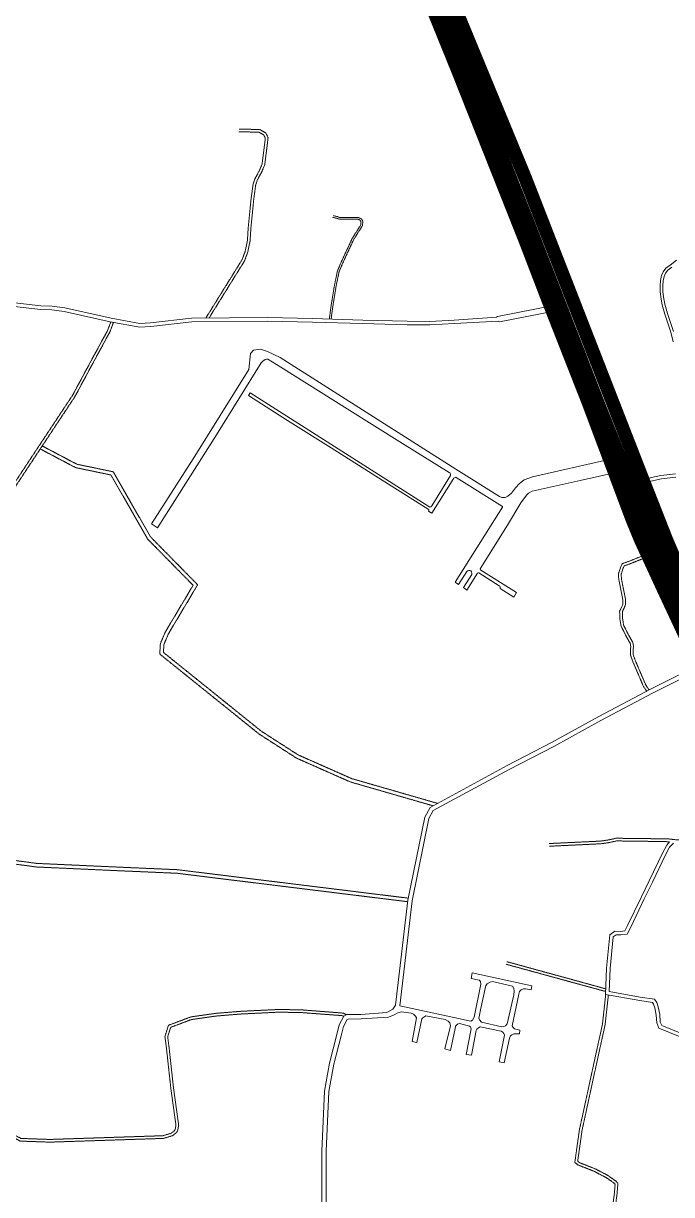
# Model space of a CAD drawing. Header units: metres. Extents: x 556238 to 587446, y 1177111 to 1219372.
# Drawn here: x 574771 to 575492, y 1202038 to 1203342 of the extents above; entities that cross this region are included whole.
import ezdxf

# ---------------------------------------------------------------- set-up
doc = ezdxf.new("R2010")
doc.units = ezdxf.units.M
doc.header["$MEASUREMENT"] = 0
for name, pattern in [('ACAD_ISO03W100', [30, 12, -18]), ('DASHED2', [0.375, 0.25, -0.125]), ('Xr_Nen GT$0$DASHED', [0.75, 0.5, -0.25]), ('Xr_Nen GT$0$MON', [10, 6, -4])]:
    doc.linetypes.add(name, pattern=pattern)
doc.layers.add('DUONG GIAO THONG', color=7, linetype='Continuous')
for name, color, linetype, lineweight in [('Pipe Existing', 1, 'ACAD_ISO03W100', 60), ('Pipe Existing_DTDH', 4, 'ACAD_ISO03W100', 40), ('Xr_Nen GT$0$DUONG BT-NEN BT', 38, 'Continuous', 0), ('Xr_Nen GT$0$DUONG NHUA', 38, 'Continuous', 0), ('Xr_Nen GT$0$DUONG_DA', 38, 'Xr_Nen GT$0$MON', 0)]:
    doc.layers.add(name, color=color, linetype=linetype, lineweight=lineweight)

# ---------------------------------------------------------------- blocks, each defined once
blk = doc.blocks.new('GT CHINH')
at = {"layer": 'DUONG GIAO THONG', "color": 9, "ltscale": 5, "const_width": 17.5}
blk.add_lwpolyline([(10613.8, 2825.8), (10289.7, 3191.7), (10241.1, 3249.3), (10226.9, 3271.8), (10147.9, 3433), (10086.7, 3559.3), (10046.9, 3646.6), (9995.7, 3774.6), (9899.8, 4014.6), (9730.2, 4422.9), (9683.3, 4535), (9622.4, 4678.3), (9604.3, 4717.8), (9573, 4772.7), (9550.2, 4802.6), (9422.7, 4959), (9323.8, 5076.4), (8948.9, 5386.5), (8840.9, 5474.9), (8373, 5855.8), (7912.1, 6229.4)], dxfattribs=at)
blk = doc.blocks.new('DTDH_EXISTING_PIPE')
at = {"layer": 'Pipe Existing_DTDH', "color": 3, "linetype": 'DASHED2', "ltscale": 200, "const_width": 15, "flags": 128}
for points, elevation in [([(-288.9, -287.4), (-318.9, -238.3), (-371.9, -151.3), (-409.4, -90.5), (-428.9, -58.8), (-431.3, -54.9), (-454.9, -17.2), (-455.6, -16), (-455.9, -15.5), (-457.6, -15.4), (-458.3, -14.1), (-457.7, -12.6), (-458, -12.1), (-483.5, 29.3), (-499.4, 54.1), (-560.4, 154.7), (-572.2, 174.9), (-591, 208.5), (-611.6, 247.3), (-621.1, 266.5), (-636.5, 296.4), (-685.8, 393.8), (-714.8, 449.6), (-731.2, 478.2), (-732.5, 480.5), (-761.5, 539.2), (-793.6, 600.3), (-808.7, 629.1), (-836.5, 682.1), (-846.4, 701.1), (-862.1, 730.1), (-880.6, 763.9), (-896, 791.9), (-950.3, 889.8), (-979.2, 942.6), (-993.5, 968.2), (-1015, 1007.1), (-1029.9, 1033.5), (-1034.3, 1041.2), (-1040.9, 1053.5), (-1054.7, 1077.7), (-1060, 1087.7), (-1072, 1108.4), (-1093.2, 1146.6), (-1102, 1161.7), (-1134.3, 1217.3), (-1138.1, 1223.6), (-1152.7, 1246.9), (-1168.1, 1270.1), (-1178.8, 1284.3), (-1189.7, 1295.3), (-1190.8, 1296.8), (-1195.3, 1304.9), (-1213.3, 1325.5), (-1231.3, 1346.2), (-1245.1, 1362.1), (-1286.2, 1409.5), (-1332.6, 1463.5), (-1360.6, 1495.9), (-1385.8, 1525.1), (-1410.8, 1553.6), (-1438.5, 1584.6), (-1446.5, 1594.2), (-1459, 1609.7), (-1464.9, 1616.6), (-1469.3, 1616.6), (-1484.2, 1633.8), (-1496.6, 1647.9), (-1504, 1656.7), (-1503.7, 1660.7), (-1504.6, 1661.7), (-1518.5, 1677.8), (-1565.5, 1732.2), (-1593.8, 1765.1), (-1623.8, 1799.5), (-1651.9, 1832.5), (-1683.2, 1868.6), (-1704.3, 1892.8), (-1732.2, 1924.8), (-1767.2, 1965.1), (-1781.8, 1981.7), (-1831.7, 2039.1), (-1847.4, 2057.2), (-1884, 2099.3), (-1892.7, 2109.3), (-1921.3, 2141.8), (-1945, 2169.5), (-1971.5, 2199.1), (-1983.1, 2214.4), (-2007.1, 2242), (-2046.5, 2286.9), (-2073.5, 2317.8), (-2086.9, 2333.7), (-2097.8, 2346.8), (-2105.1, 2356), (-2108.6, 2360.5), (-2118.4, 2374.1), (-2129.1, 2393.9), (-2146, 2428.9), (-2151.5, 2440.6), (-2156.9, 2451.9), (-2177.3, 2494.6), (-2203.3, 2548.9), (-2208.2, 2559.8), (-2213.5, 2570.2), (-2226.3, 2597.5), (-2267.8, 2683.3), (-2289.1, 2730), (-2295.2, 2743), (-2304.8, 2763.3), (-2310.9, 2778.3), (-2316.3, 2794.1), (-2334.5, 2842.3), (-2355.8, 2898.8), (-2374.5, 2946.8), (-2378.1, 2956.4), (-2391.6, 2990.8), (-2405.6, 3027.1), (-2420.8, 3065.9), (-2427.8, 3084.1), (-2435.4, 3103.8), (-2477.1, 3209.2), (-2483.2, 3224.4), (-2490.6, 3242.3), (-2503.6, 3274.5), (-2510.3, 3290.8), (-2534.5, 3350.8), (-2551.6, 3392.5), (-2566.4, 3429.1), (-2635.5, 3599.3), (-2702.5, 3762.6), (-2729.6, 3826.5), (-2739.6, 3847), (-2758.1, 3881.3), (-2770.5, 3901), (-2774.3, 3906.3), (-2795.9, 3935.1), (-2804.7, 3946.2), (-2811.7, 3955), (-2818.9, 3964.1), (-2831.2, 3979.3), (-2833.8, 3982.5), (-2847.5, 3999.4), (-2957.5, 4136.3), (-2985.8, 4171.2), (-3004.5, 4193.6), (-3032, 4221.4), (-3035.7, 4224.6), (-3048, 4235.4), (-3067.1, 4251.3), (-3097.4, 4276.8), (-3106.2, 4284.4), (-3132.5, 4306.9), (-3424.4, 4554), (-3445.4, 4571.4), (-3452.7, 4572.3), (-3469.8, 4585.4), (-3469.8, 4585.4)], 1.1), ([(-3465.3, 4571.1), (-3440.1, 4551.7), (-3406.2, 4523.8), (-3356, 4481.9), (-3227.6, 4372.4), (-3194.2, 4345.2), (-3158.2, 4315), (-3124.4, 4286.3), (-3078.4, 4247.6), (-3039.1, 4214.4), (-3013.3, 4188.4), (-2981, 4149.6), (-2960.3, 4123.7), (-2890.7, 4037.4), (-2830.9, 3962.7), (-2804.8, 3929.9), (-2781.6, 3899), (-2763.6, 3872.7), (-2742.9, 3832.7), (-2716.1, 3770.2), (-2688.6, 3701.4), (-2634.7, 3571.7), (-2582.8, 3444.2), (-2513.6, 3273.7), (-2438.2, 3083.6), (-2412.8, 3017.4), (-2368.4, 2904.4), (-2319.3, 2773.6), (-2310.3, 2751.8), (-2284.6, 2696.2), (-2249.6, 2621.3), (-2216.4, 2551), (-2154.2, 2424.3), (-2126.4, 2365.9), (-2113.1, 2349.5), (-1992.9, 2210.2), (-1973.1, 2184.9), (-1960.8, 2171.5), (-1937.6, 2145.1), (-1908.6, 2110.9), (-1858.9, 2054.3), (-1794.5, 1981.4), (-1752.5, 1931.6), (-1705.4, 1877.6), (-1664.9, 1831.9), (-1600, 1756.2), (-1512.3, 1654.5), (-1512.5, 1649), (-1473.6, 1605.6), (-1468.7, 1604), (-1431.2, 1559.9), (-1285.9, 1394.2), (-1216.2, 1312.6), (-1200.3, 1295.9), (-1198, 1290.6), (-1193, 1285.3), (-1188.7, 1280.8), (-1145.4, 1216.4), (-1114.7, 1164), (-1090.4, 1120.4), (-1052.4, 1052.5), (-1035.9, 1023.2), (-928, 829.5), (-870.7, 724.7), (-798.7, 590.4), (-738.7, 472.4)], -0.3), ([(-1027.2, 1053.4), (-1033.6, 1065.4), (-1058.6, 1110.6), (-1083.2, 1153.5), (-1094.4, 1172.3), (-1099.4, 1181.9), (-1104.5, 1191.1), (-1112.4, 1204.4), (-1119.2, 1216.1), (-1132, 1238), (-1144.3, 1258.2), (-1153, 1270.9), (-1165.9, 1288.1), (-1176.3, 1301.3), (-1184.7, 1311.5), (-1198.1, 1326.9), (-1213.3, 1344.4), (-1235.5, 1370.4), (-1265.2, 1404.4), (-1311, 1458.3), (-1361.3, 1515.4), (-1421.6, 1586.5), (-1488.7, 1663.7), (-1537.1, 1719.3), (-1568.7, 1754.7), (-1601.2, 1792.1), (-1626.7, 1821.3), (-1663, 1864.4), (-1701.9, 1909.8), (-1751.7, 1966.6), (-1876.3, 2112), (-1952.5, 2202.8), (-2038.4, 2297.9), (-2073.7, 2337.9), (-2098.6, 2369.3), (-2114.3, 2395.6), (-2151.2, 2472.4), (-2217.8, 2609.3), (-2242, 2659.3), (-2281.7, 2751.9), (-2307.9, 2818.6), (-2438.6, 3153.9), (-2533.4, 3383.6), (-2621.8, 3603.9), (-2682, 3750.5), (-2718.1, 3829.7), (-2733.8, 3865.2), (-2748.5, 3890.4), (-2800.2, 3964.2), (-2919.6, 4112), (-2986.4, 4193), (-3058.9, 4262.5), (-3106, 4301.7), (-3409.3, 4560.8), (-3423.7, 4573.9)], 0.8)]:
    blk.add_lwpolyline(points, dxfattribs=dict(at, elevation=elevation))

msp = doc.modelspace()

# ---------------------------------------------------------------- linework, layer by layer
at = {"layer": 'Xr_Nen GT$0$DUONG BT-NEN BT', "flags": 128}
for points in [[(575493.80456, 1202987.54701), (575491.28911, 1202998.23207), (575484.65766, 1203018.24502), (575481.77757, 1203028.60466), (575480.46155, 1203035.08927), (575479.55535, 1203043.03093), (575479.32738, 1203050.04558), (575479.8784, 1203055.87222), (575480.95265, 1203061.29457), (575482.73854, 1203065.34586), (575485.81778, 1203069.43245), (575490.43456, 1203072.98467), (575497.60249, 1203078.52467)], [(575494.17875, 1202999.04922), (575487.52842, 1203019.11912), (575484.69646, 1203029.30565), (575483.42747, 1203035.55854), (575482.54981, 1203043.25007), (575482.33198, 1203049.95271), (575482.85075, 1203055.43837), (575483.83117, 1203060.38711), (575485.34355, 1203063.81792), (575487.96923, 1203067.30258), (575492.26655, 1203070.609)], [(575363.13025, 1203021.90295), (575300.4842, 1203009.70676), (575299.15295, 1203010.7336), (575250.38994, 1203007.80381), (575222.95062, 1203006.32162), (575197.64631, 1203006.53346), (575148.498, 1203007.80128), (575092.3028, 1203009.35152), (575042.34143, 1203010.66814), (574957.98041, 1203009.91848), (574912.36344, 1203004.66278), (574900.10776, 1203004.04423), (574867.32387, 1203009.80847), (574816.03365, 1203021.39657), (574802.15181, 1203023.1903), (574789.80026, 1203023.67424), (574741.18928, 1203029.24384)], [(575360.66004, 1203028.10184), (575298.38635, 1203015.92037), (575297.22374, 1203015.05927), (575250.16212, 1203011.79733), (575222.8594, 1203010.32253), (575197.71463, 1203010.53303), (575148.60472, 1203011.79986), (575092.41064, 1203013.35006), (575042.37635, 1203014.6686), (574957.73303, 1203013.91644), (574912.03337, 1203008.65122), (574900.35641, 1203008.06187), (574868.11142, 1203013.73136), (574816.73223, 1203025.33956), (574802.48708, 1203027.18024), (574790.10665, 1203027.66531), (574741.42218, 1203033.24332)], [(575435.46401, 1202840.47402), (575432.41306, 1202841.21722), (575430.89816, 1202841.47182), (575428.13609, 1202841.57896), (575425.11654, 1202841.08207), (575390.53277, 1202833.35849), (575336.90574, 1202821.22412), (575332.84742, 1202819.0033), (575330.67561, 1202816.76463), (575324.43772, 1202808.35962), (575309.50778, 1202783.40506), (575279.19026, 1202734.90728), (575279.25919, 1202733.89612), (575279.76523, 1202733.25255), (575319.41071, 1202708.36024), (575316.38866, 1202703.47334), (575301.20513, 1202713.13971), (575301.41284, 1202714.40762), (575300.92826, 1202715.46797), (575300.16704, 1202716.09036), (575277.65413, 1202730.34211), (575277.12162, 1202730.46487), (575276.23418, 1202730.24667), (575264.32332, 1202711.31801), (575260.46359, 1202713.93941), (575269.78561, 1202728.64015), (575269.89586, 1202730.16978), (575269.41356, 1202731.68408), (575268.54552, 1202732.62021), (575267.49853, 1202733.00576), (575266.17604, 1202733.10208), (575265.06012, 1202732.6891), (575264.31602, 1202732.02826), (575255.05745, 1202717.3164), (575251.21574, 1202719.96757), (575275.36728, 1202758.38521), (575303.89142, 1202803.57118), (575303.91973, 1202804.25563), (575252.44054, 1202836.62443), (575251.78318, 1202836.76427), (575251.15366, 1202836.62443), (575250.41253, 1202836.30299), (575249.65724, 1202835.6322), (575225.40208, 1202796.82207), (575221.46086, 1202798.99097), (575221.93928, 1202800.18609), (575221.81283, 1202800.84692), (575221.19358, 1202801.4374), (575169.83468, 1202833.72833), (575113.09042, 1202869.71731), (575064.62552, 1202900.11667), (575021.3004, 1202927.70415), (575023.19625, 1202930.73013), (575222.85753, 1202803.54766), (575224.17203, 1202803.84509), (575225.28796, 1202805.05943), (575246.15928, 1202838.6127), (575246.01046, 1202839.80225), (575245.71282, 1202841.21488), (575244.57202, 1202841.95837), (575192.44301, 1202874.48984), (575131.14375, 1202913.05074), (575057.31485, 1202959.25061), (575042.67525, 1202968.36534), (575041.11515, 1202968.36534), (575039.59727, 1202967.73339), (575037.19401, 1202966.09027), (575035.29176, 1202964.25754), (574985.36925, 1202884.04976), (574919.77659, 1202780.47822), (574913.26913, 1202785.0914), (574959.42709, 1202857.44056), (575021.45857, 1202956.75948), (575023.20527, 1202974.54217), (575026.84645, 1202978.45689), (575034.47006, 1202979.37428), (575042.27946, 1202976.96766), (575056.29251, 1202970.25808), (575160.1349, 1202903.99661), (575252.04521, 1202845.76483), (575300.63016, 1202815.44744), (575303.09871, 1202814.3425), (575306.75028, 1202814.29107), (575309.96474, 1202815.65295), (575313.7964, 1202819.04487), (575318.19047, 1202825.00325), (575322.82444, 1202829.80839), (575327.85168, 1202833.95834), (575337.42547, 1202837.19091), (575422.21181, 1202856.48755), (575424.15378, 1202857.99435), (575425.03346, 1202859.442), (575425.24049, 1202861.45848), (575425.89204, 1202864.09657)], [(575449.18881, 1202831.17453), (575461.3843, 1202834.7191), (575480.20657, 1202838.85813), (575496.41354, 1202840.72676)], [(575450.30519, 1202827.33347), (575462.37312, 1202830.84097), (575480.86689, 1202834.90776), (575496.75874, 1202836.74006)], [(575501.72105, 1202213.90407), (575478.07616, 1202223.60901), (575475.60549, 1202229.38361), (575475.01667, 1202238.2081), (575473.33424, 1202246.39239), (575472.11858, 1202250.47063), (575470.85977, 1202252.15799), (575456.6285, 1202254.25669), (575418.5916, 1202261.03433), (575419.60499, 1202290.3465), (575423.39647, 1202327.38796), (575429.08202, 1202331.53234), (575435.61571, 1202331.32173), (575440.1057, 1202331.85405), (575443.09549, 1202337.78742), (575458.13847, 1202369.16802), (575467.19123, 1202387.75839), (575481.92087, 1202418.43121), (575486.65567, 1202427.30113), (575489.82291, 1202431.09225)], [(575494.40347, 1202429.41985), (575489.95532, 1202424.98835), (575485.48975, 1202416.62279), (575470.79228, 1202386.01697), (575461.74013, 1202367.42784), (575446.68539, 1202336.02272), (575442.71076, 1202328.13488), (575435.78771, 1202327.3141), (575430.32724, 1202327.49012), (575427.19406, 1202325.20625), (575423.59794, 1202290.07343), (575422.70909, 1202264.36365), (575457.27127, 1202258.20516), (575473.07791, 1202255.87414), (575475.74914, 1202252.29353), (575477.21727, 1202247.36828), (575478.98965, 1202238.74646), (575479.55122, 1202230.33021), (575481.10965, 1202226.68775), (575503.01647, 1202217.69619)]]:
    msp.add_lwpolyline(points, dxfattribs=at)
at = {"layer": 'Xr_Nen GT$0$DUONG NHUA', "flags": 128}
for points in [[(575232.94814, 1203343.43007), (575241.13678, 1203324.15715), (575248.04529, 1203307.50535), (575260.58632, 1203277.11177), (575273.48874, 1203244.98419), (575287.23424, 1203211.40716), (575303.10888, 1203171.84962), (575314.2936, 1203144.001), (575324.94511, 1203117.72215), (575335.95902, 1203090.026), (575349.67549, 1203055.92262), (575360.35298, 1203028.87239), (575370.24962, 1203004.03715), (575374.61707, 1202992.90952), (575383.10476, 1202971.39416), (575392.40743, 1202948.14782), (575399.74097, 1202929.55141), (575409.24973, 1202905.74171), (575425.00821, 1202866.27779), (575441.31192, 1202826.04203), (575451.257, 1202804.64339), (575459.56379, 1202786.98365), (575469.32687, 1202766.12392), (575479.01643, 1202745.68224), (575489.10997, 1202724.10499), (575502.06313, 1202697.8976)], [(575241.24109, 1203346.92688), (575249.43508, 1203327.64136), (575256.36157, 1203310.94622), (575268.92214, 1203280.50528), (575281.82922, 1203248.3661), (575295.57516, 1203214.78801), (575311.46048, 1203175.20384), (575322.63986, 1203147.3685), (575333.29714, 1203121.07543), (575344.31552, 1203093.36805), (575358.03626, 1203059.25405), (575368.71903, 1203032.19044), (575378.6189, 1203007.34708), (575382.99203, 1202996.20499), (575391.46874, 1202974.71745), (575400.77162, 1202951.47059), (575408.10632, 1202932.87125), (575417.608, 1202909.07928), (575433.35801, 1202869.63655), (575449.56852, 1202829.6308), (575459.40987, 1202808.45537), (575467.71149, 1202790.8066), (575477.46891, 1202769.95898), (575487.15887, 1202749.51646), (575497.22113, 1202728.00607)], [(575533.53243, 1202633.17888), (575511.76109, 1202622.42975), (575468.69393, 1202600.84837), (575410.97557, 1202570.34648), (575358.55077, 1202541.67956), (575309.13809, 1202515.85785), (575223.20408, 1202469.4087), (575217.31678, 1202458.55257), (575198.37823, 1202366.24376), (575184.69096, 1202249.19156), (575181.98188, 1202244.78636), (575175.31276, 1202240.8697), (575146.2281, 1202238.97892), (575130.70523, 1202238.76646), (575127.3859, 1202236.9475), (575122.25067, 1202227.28257), (575119.37219, 1202216.47917), (575111.19653, 1202184.60381), (575105.68726, 1202153.65514), (575102.65606, 1202086.64637), (575102.77223, 1202019.37872)], [(575513.9879, 1202617.95297), (575470.98229, 1202596.40243), (575413.3432, 1202565.94244), (575360.90829, 1202537.26999), (575311.48483, 1202511.44264), (575226.89023, 1202465.71748), (575222.06568, 1202456.82105), (575203.31942, 1202365.44949), (575189.65713, 1202248.61085), (575268.57496, 1202231.2387), (575270.67511, 1202232.65054), (575272.39681, 1202235.66111), (575279.92569, 1202272.5619), (575279.24801, 1202275.65317), (575277.7678, 1202277.13215), (575268.87032, 1202278.83333), (575270.28936, 1202285.12359), (575336.72177, 1202270.81154), (575335.88911, 1202266.13805), (575329.4095, 1202267.34516), (575327.35957, 1202267.52803), (575324.72372, 1202266.32092), (575322.67379, 1202264.56509), (575321.94156, 1202261.41918), (575314.52361, 1202226.14296), (575315.88217, 1202224.34507), (575317.24095, 1202222.84081), (575323.26519, 1202221.54685), (575322.67767, 1202217.14396), (575316.43499, 1202217.39407), (575314.23191, 1202216.29332), (575312.94685, 1202215.22936), (575311.58807, 1202212.51419), (575305.83156, 1202185.18667), (575300.14262, 1202186.14641), (575306.24926, 1202215.66654), (575305.54967, 1202217.56708), (575304.41275, 1202219.00879), (575302.56962, 1202220.22752), (575279.06974, 1202224.98464), (575277.28596, 1202223.83344), (575275.27894, 1202222.42228), (575274.72155, 1202220.86259), (575269.4745, 1202193.39621), (575263.52969, 1202194.44232), (575269.15952, 1202222.85926), (575268.33439, 1202225.07022), (575267.20933, 1202226.00702), (575255.95881, 1202228.89258), (575253.8961, 1202228.10557), (575251.60856, 1202226.00702), (575251.12102, 1202223.38387), (575245.85868, 1202198.85955), (575239.82097, 1202200.43348), (575246.00978, 1202226.35394), (575245.29718, 1202229.35181), (575243.49696, 1202231.5253), (575239.97184, 1202233.2865), (575218.57599, 1202237.38512), (575215.34691, 1202235.20139), (575214.0719, 1202233.85229), (575208.37223, 1202207.56951), (575203.30938, 1202208.61873), (575208.13462, 1202235.17816), (575207.00614, 1202237.095), (575204.71153, 1202239.23746), (575202.15374, 1202240.13962), (575191.46677, 1202241.89194), (575187.21559, 1202240.64033), (575183.23556, 1202238.37765), (575176.82143, 1202235.95722), (575146.42463, 1202233.98114), (575132.01731, 1202233.78395), (575131.09984, 1202233.28118), (575126.93473, 1202225.44209), (575124.20963, 1202215.21438), (575116.0863, 1202183.54306), (575110.66734, 1202153.10165), (575107.65626, 1202086.53765), (575107.77246, 1202019.24891)]]:
    msp.add_lwpolyline(points, dxfattribs=at)
msp.add_lwpolyline([(575279.40801, 1202244.08221), (575285.29759, 1202271.12947), (575286.91567, 1202273.06963), (575290.28124, 1202274.9451), (575292.92485, 1202275.37876), (575315.11113, 1202270.18934), (575316.33319, 1202267.82361), (575316.79129, 1202264.69468), (575316.37154, 1202260.56054), (575309.17773, 1202228.27156), (575307.33916, 1202226.24308), (575305.27098, 1202225.43938), (575303.24091, 1202225.13316), (575280.37489, 1202230.30004), (575278.26424, 1202232.7978), (575277.72808, 1202234.90288), (575278.22613, 1202238.15603)], close=True, dxfattribs=at)
at = {"layer": 'Xr_Nen GT$0$DUONG_DA', "linetype": 'Xr_Nen GT$0$DASHED', "flags": 128}
for points in [[(574977.23064, 1203014.0897), (575004.09684, 1203057.33029), (575016.78203, 1203077.74683), (575020.21505, 1203087.0517), (575022.96977, 1203099.87058), (575023.77553, 1203113.88906), (575027.01089, 1203146.23701), (575029.24262, 1203162.63039), (575030.94621, 1203167.56258), (575036.07337, 1203177.13648), (575039.21097, 1203184.5945), (575042.36533, 1203209.35044), (575042.91333, 1203214.82679), (575040.42021, 1203220.20018), (575033.78801, 1203223.8353), (575010.60081, 1203224.44143)], [(574973.67913, 1203014.05814), (575001.54864, 1203058.91354), (575014.07298, 1203079.0712), (575017.32677, 1203087.89026), (575019.98801, 1203100.2742), (575020.78412, 1203114.12453), (575024.0311, 1203146.58874), (575026.31008, 1203163.32922), (575028.18867, 1203168.76806), (575033.36251, 1203178.42912), (575036.28682, 1203185.38016), (575039.38427, 1203209.68945), (575039.84651, 1203214.30875), (575038.11378, 1203218.04326), (575032.98326, 1203220.85532), (575010.52242, 1203221.44245)], [(575111.13723, 1203012.96351), (575112.84293, 1203025.8329), (575116.60694, 1203049.27924), (575120.11268, 1203066.34671), (575124.65119, 1203076.96796), (575136.57393, 1203102.61313), (575146.00529, 1203117.38294), (575146.42001, 1203121.00864), (575145.56753, 1203122.84664), (575142.84696, 1203124.13176), (575122.2993, 1203124.13176), (575114.83296, 1203126.29781)], [(575113.11989, 1203012.70073), (575114.82199, 1203025.54295), (575118.57477, 1203048.91936), (575122.03115, 1203065.74651), (575126.478, 1203076.15325), (575138.33132, 1203101.6491), (575147.93979, 1203116.69627), (575148.47095, 1203121.34003), (575147.07698, 1203124.34552), (575143.29557, 1203126.13176), (575122.58355, 1203126.13176), (575115.39021, 1203128.21861)], [(575127.3859, 1202236.9475), (575125.03231, 1202237.58732), (575080.58693, 1202240.91596), (575055.19314, 1202241.43378), (575012.57796, 1202239.35127), (574985.16508, 1202237.10466), (574957.78394, 1202233.22923), (574934.52057, 1202224.53288), (574931.17735, 1202213.99053), (574932.70525, 1202202.53996), (574937.71539, 1202156.8344), (574943.44222, 1202115.62539), (574942.43327, 1202110.07988), (574941.26867, 1202107.68823), (574936.64684, 1202103.93046), (574926.47171, 1202100.90176), (574800.05073, 1202096.72822), (574767.04409, 1202097.8934), (574760.92482, 1202101.10886), (574744.5107, 1202104.45616), (574739.89612, 1202104.95019), (574717.92767, 1202099.20091), (574667.63046, 1202080.07332), (574616.2903, 1202063.69846), (574562.32757, 1202048.90186), (574496.53718, 1202047.68143), (574432.40818, 1202045.47029), (574389.76881, 1202043.68492), (574380.12041, 1202044.93828), (574376.84903, 1202049.1563), (574372.524, 1202060.0982), (574365.61185, 1202102.62877), (574365.61185, 1202109.14618), (574368.14812, 1202113.17799), (574378.54887, 1202115.19258), (574383.03918, 1202116.29468), (574384.62424, 1202118.67034), (574385.51149, 1202142.80496), (574388.96786, 1202157.53925), (574392.41892, 1202166.16019), (574391.55201, 1202170.56303), (574381.78736, 1202177.14332), (574371.68466, 1202182.00728), (574367.35853, 1202188.54189), (574367.46113, 1202195.19636), (574375.97661, 1202210.04716), (574383.31049, 1202221.93308), (574411.2463, 1202268.64541), (574421.07624, 1202289.85443), (574457.19113, 1202346.35755), (574508.36236, 1202427.803), (574521.60663, 1202452.72032), (574538.72051, 1202476.67328), (574597.06938, 1202567.37003), (574630.58652, 1202625.19261), (574722.34042, 1202772.50108), (574788.44452, 1202872.42031), (574825.29425, 1202928.0446), (574846.46054, 1202967.36861), (574864.17929, 1202999.95791), (574867.84192, 1203009.71738)], [(575129.93767, 1202238.39121), (575126.92817, 1202240.35411), (575080.73164, 1202243.91363), (575055.15045, 1202244.43527), (575012.38217, 1202242.34529), (574984.83206, 1202240.08742), (574957.03976, 1202236.1538), (574932.10233, 1202226.83165), (574928.11503, 1202214.25831), (574929.72695, 1202202.17807), (574934.73797, 1202156.46441), (574940.40455, 1202115.68902), (574939.55553, 1202111.02256), (574938.86171, 1202109.5977), (574935.21808, 1202106.63526), (574925.98636, 1202103.88737), (574800.05416, 1202099.72997), (574767.8338, 1202100.86739), (574761.94247, 1202103.96308), (574744.97113, 1202107.42401), (574739.66863, 1202107.99169), (574717.01207, 1202102.06232), (574666.64073, 1202082.90655), (574615.43748, 1202066.57535), (574561.89644, 1202051.89437), (574496.45767, 1202050.68047), (574432.29373, 1202048.46813), (574389.90025, 1202046.69305), (574381.73315, 1202047.75399), (574379.48175, 1202050.65687), (574375.43314, 1202060.89947), (574368.61185, 1202102.87097), (574368.61185, 1202108.28105), (574369.99512, 1202110.47999), (574379.19205, 1202112.26141), (574384.88724, 1202113.65922), (574387.59103, 1202117.71161), (574388.49875, 1202142.40353), (574391.83697, 1202156.63411), (574395.53384, 1202165.86909), (574394.2561, 1202172.35838), (574383.28409, 1202179.75231), (574373.73022, 1202184.35204), (574370.37248, 1202189.42388), (574370.44883, 1202194.37584), (574378.55509, 1202208.51296), (574385.87451, 1202220.37546), (574413.90189, 1202267.2409), (574423.713, 1202288.40928), (574459.72517, 1202344.75169), (574510.9604, 1202426.29901), (574524.16273, 1202451.13742), (574541.20396, 1202474.9887), (574599.62999, 1202565.80538), (574633.15812, 1202623.64693), (574724.86511, 1202770.88009), (574790.94654, 1202870.76504), (574827.87093, 1202926.50203), (574849.09919, 1202965.94117), (574866.91465, 1202998.70835), (574870.59964, 1203008.52741)], [(575231.45496, 1202473.86848), (575135.87624, 1202501.44507), (575076.42311, 1202527.76157), (575035.33243, 1202554.22729), (574926.48212, 1202641.86666), (574927.01008, 1202650.75341), (574932.08258, 1202662.67992), (574964.53506, 1202717.15306), (574912.19401, 1202770.35109), (574870.57785, 1202842.91953), (574830.03283, 1202851.34767), (574791.5135, 1202871.70837)], [(575226.43332, 1202471.15417), (575134.50598, 1202497.67726), (575074.51914, 1202524.23001), (575032.98866, 1202550.97898), (574922.36683, 1202640.04468), (574923.05819, 1202651.6818), (574928.50763, 1202664.49458), (574959.51869, 1202716.54821), (574908.9808, 1202767.91356), (574868.00274, 1202839.36932), (574828.66426, 1202847.54665), (574789.64423, 1202868.17201)], [(575464.5286, 1202598.45286), (575460.79266, 1202604.05239), (575449.14718, 1202631.14748), (575446.29197, 1202639.11041), (575446.29197, 1202643.56857), (575446.66043, 1202648.46169), (575446.18696, 1202651.72598), (575441.67986, 1202659.5813), (575435.84623, 1202671.21675), (575434.55747, 1202679.33565), (575434.27273, 1202687.7004), (575436.63359, 1202692.64312), (575437.97357, 1202695.90684), (575437.97357, 1202699.95565), (575433.29964, 1202723.3304), (575433.00552, 1202729.30725), (575435.31661, 1202736.52344), (575437.17876, 1202740.68272), (575444.89065, 1202743.28533), (575461.60865, 1202750.06194), (575474.13449, 1202755.95591)], [(575467.02415, 1202600.11786), (575463.44051, 1202605.48912), (575451.93991, 1202632.24711), (575449.29197, 1202639.63199), (575449.29197, 1202643.45578), (575449.67675, 1202648.56561), (575449.07378, 1202652.72277), (575444.32391, 1202661.00121), (575438.73629, 1202672.14596), (575437.54943, 1202679.62293), (575437.29595, 1202687.06932), (575439.37687, 1202691.42596), (575440.97357, 1202695.31496), (575440.97357, 1202700.25265), (575436.28507, 1202723.70026), (575436.02866, 1202728.91083), (575438.12282, 1202735.44969), (575439.38087, 1202738.25966), (575445.93471, 1202740.47145), (575462.81169, 1202747.31249), (575475.41179, 1202753.24141)], [(575198.16169, 1202364.39187), (574941.54598, 1202396.02033), (574875.7978, 1202398.87901), (574784.84452, 1202403.02434), (574751.98844, 1202407.48104), (574704.20836, 1202418.1641), (574667.85647, 1202427.18484), (574662.10567, 1202420.60664), (574656.7185, 1202412.74583), (574649.71355, 1202411.56127), (574639.7195, 1202414.57617), (574594.39729, 1202441.90937), (574539.26782, 1202471.83596)], [(575198.8088, 1202368.34238), (574941.87802, 1202400.00967), (574875.97573, 1202402.87505), (574785.20512, 1202407.01206), (574752.69495, 1202411.42184), (574705.12657, 1202422.05756), (574666.45124, 1202431.65487), (574658.93925, 1202423.06208), (574654.37831, 1202416.40688), (574649.97113, 1202415.66162), (574641.35537, 1202418.26072), (574596.38535, 1202445.38153), (574541.17615, 1202475.3514)], [(575489.17672, 1202434.16279), (575499.51228, 1202433.09005), (575541.96434, 1202435.43004), (575563.19818, 1202435.70586), (575577.6807, 1202435.26837), (575584.18928, 1202436.0488), (575589.52834, 1202438.22433), (575621.55038, 1202456.65988)], [(575489.17672, 1202434.16279), (575469.97201, 1202434.52212), (575438.48551, 1202434.84926), (575431.71134, 1202435.2849), (575421.65625, 1202433.06228), (575412.67016, 1202431.80301), (575355.81892, 1202429.10193)], [(575489.82291, 1202431.12679), (575469.92836, 1202431.52241), (575438.37358, 1202431.85026), (575431.9434, 1202432.26378), (575422.18899, 1202430.10762), (575412.9501, 1202428.81292), (575355.9613, 1202426.10531)], [(575308.83787, 1202297.60293), (575418.78325, 1202267.39376)], [(575308.04583, 1202294.70937), (575418.4395, 1202264.4919)], [(575418.77746, 1202260.80091), (575415.15866, 1202227.87351), (575406.42438, 1202188.21666), (575389.58469, 1202110.76542), (575384.38892, 1202074.17445), (575387.86187, 1202071.37142), (575405.86213, 1202064.28885), (575419.55698, 1202057.10158), (575427.86109, 1202051.31815), (575429.28267, 1202049.77412), (575428.39355, 1202039.01229), (575416.17168, 1201951.79473), (575382.63165, 1201953.69391), (575380.00023, 1201946.72627), (575379.09983, 1201938.96609), (575377.71138, 1201868.68099), (575365.91324, 1201778.97728), (575366.08259, 1201775.56208)], [(575421.7595, 1202260.47317), (575418.1231, 1202227.3856), (575409.35504, 1202187.57533), (575392.53949, 1202110.23515), (575387.5986, 1202075.43914), (575389.38822, 1202073.99473), (575407.11208, 1202067.02091), (575421.11739, 1202059.67071), (575429.84541, 1202053.59203), (575432.38081, 1202050.83826), (575431.37635, 1202038.68035), (575419.21259, 1201951.42522), (575479.19182, 1201938.3834), (575497.43015, 1201937.20769), (575621.2897, 1201906.13535), (575627.17765, 1201929.91813), (575628.94544, 1201955.23656), (575637.40016, 1201984.02133), (575646.8965, 1202010.85796), (575651.31192, 1202017.23093), (575659.05859, 1202019.04268), (575681.76939, 1202015.95131), (575694.10009, 1202016.41376)]]:
    msp.add_lwpolyline(points, dxfattribs=at)

# ---------------------------------------------------------------- next in the draw order: block references
at = {"layer": 'DUONG GIAO THONG'}
msp.add_blockref('GT CHINH', (565391.56753, 1199198.47471), dxfattribs=at)

# ---------------------------------------------------------------- next in the draw order: linework, layer by layer
at = {"layer": 'Pipe Existing', "color": 1, "linetype": 'DASHED2', "ltscale": 500, "const_width": 5, "flags": 128}
msp.add_lwpolyline([(576971.95539, 1200666.76473), (576741.19062, 1201085.69315), (576577.26709, 1201361.24285), (576524.77502, 1201417.90978), (575663.08691, 1202408.64508), (575617.80874, 1202464.64636), (575425.73141, 1202860.1284), (574996.87253, 1203912.93402), (574954.49555, 1203981.03), (574714.11364, 1204272.81626), (574279.20519, 1204627.1632), (574266.77486, 1204629.51645), (574243.12081, 1204652.02043)], dxfattribs=at)

# ---------------------------------------------------------------- next in the draw order: block references
at = {"layer": 'Pipe Existing_DTDH', "linetype": 'ByBlock'}
msp.add_blockref('DTDH_EXISTING_PIPE', (577767.86613, 1200015.74782, -0.796), dxfattribs=at)

doc.saveas('drawing.dxf')
